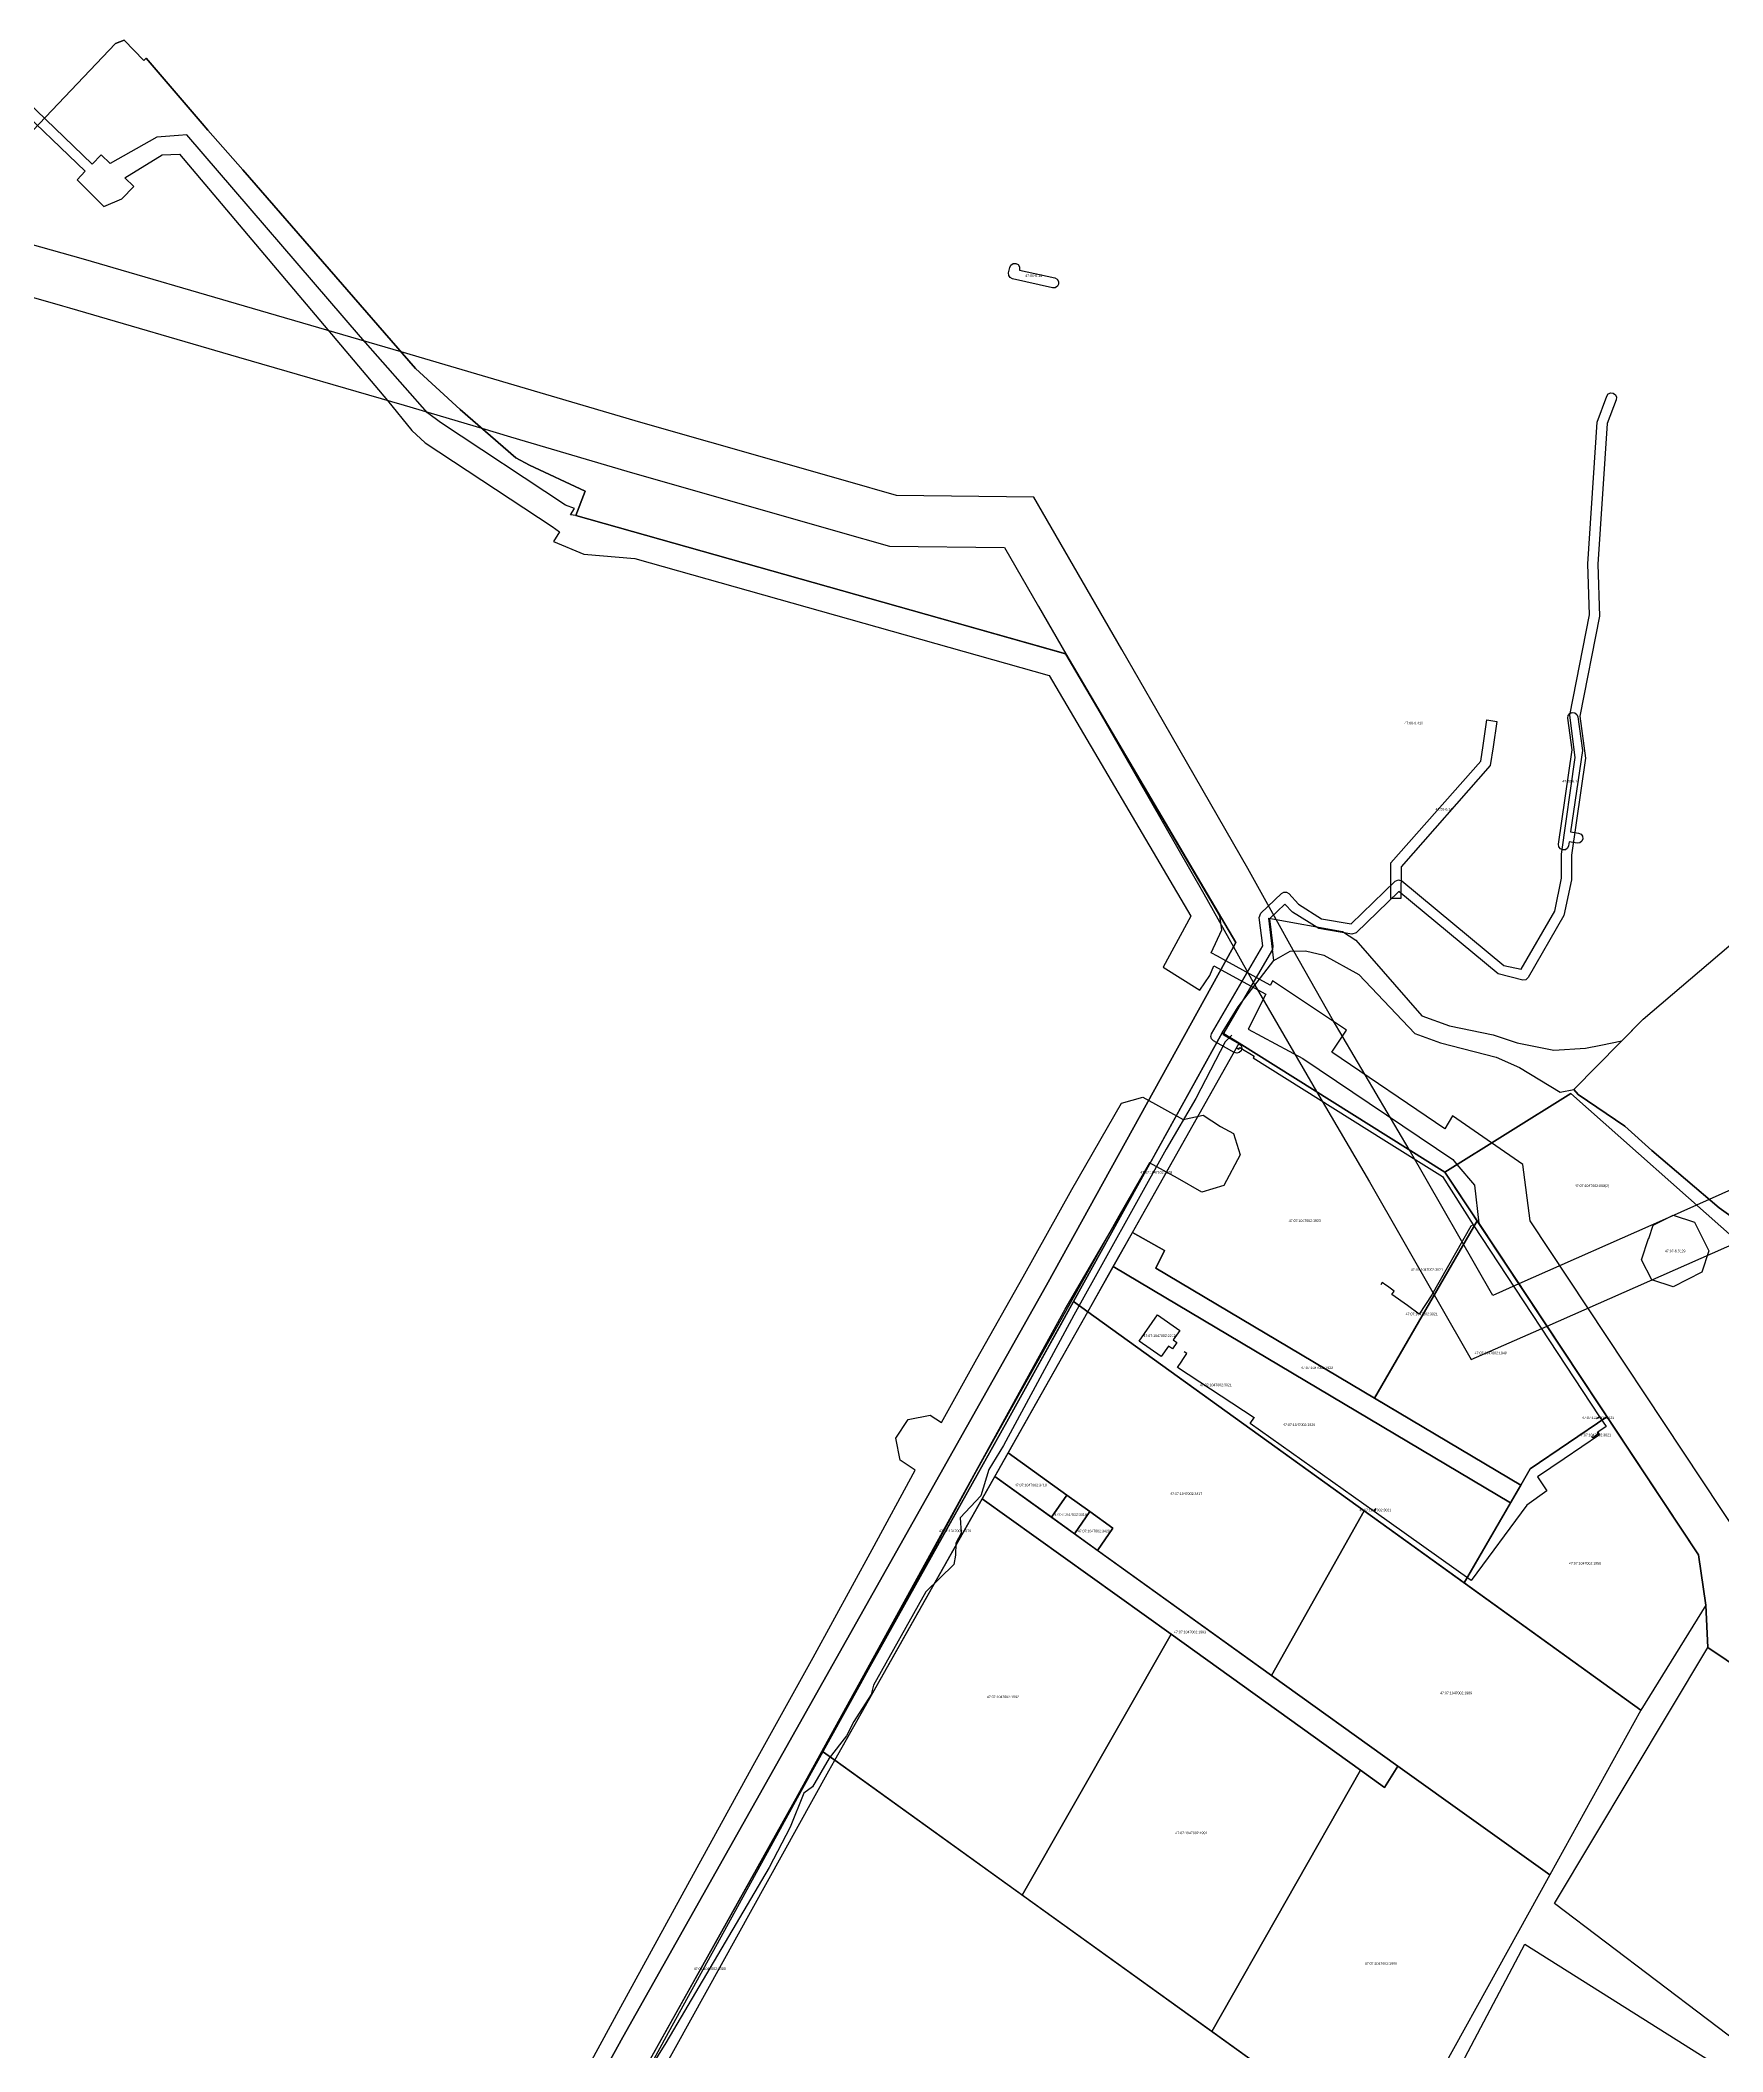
# Model space of a CAD drawing. Extents: x 896 to 2274771, y 652 to 548028.
# Drawn here: x 2231544 to 2232209, y 434285 to 435080 of the extents above; entities that cross this region are included whole.
import ezdxf
from ezdxf.enums import TextEntityAlignment as Align

# ---------------------------------------------------------------- set-up
doc = ezdxf.new("R2010")
doc.units = 0
doc.header["$MEASUREMENT"] = 0
for name, color, linetype in [('B', 254, 'CONTINUOUS'), ('C', 134, 'CONTINUOUS'), ('D', 1, 'CONTINUOUS'), ('LABELS', 254, 'CONTINUOUS'), ('MUNICIPAL', 14, 'CONTINUOUS'), ('P', 94, 'CONTINUOUS'), ('T', 1, 'CONTINUOUS'), ('Z', 30, 'CONTINUOUS')]:
    doc.layers.add(name, color=color, linetype=linetype)

msp = doc.modelspace()

# ---------------------------------------------------------------- linework, layer by layer
at = {"layer": 'B', "linetype": 'Continuous'}
msp.add_lwpolyline([(2231746.94, 434213.83), (2231839.09, 434378.51), (2231949, 434578.13), (2231980.05, 434631.41), (2232011.01, 434687.32), (2232017.26, 434697.66), (2232031.42, 434715.88), (2232029.43, 434732.59), (2232058.57, 434727.41), (2232063.85, 434723.95), (2232089.92, 434694.09), (2232100.86, 434690.04), (2232118.11, 434686.6), (2232127.57, 434683.36), (2232142.03, 434680.44), (2232154.59, 434681.3), (2232160.57, 434682.51), (2232168.91, 434684.21), (2232177.33, 434692.76), (2232214.79, 434724.64)], dxfattribs=at)
at = {"layer": 'C', "linetype": 'Continuous'}
msp.add_lwpolyline([(2232214.97, 434604.64), (2232148.72, 434663.33), (2232099, 434632.34), (2232017.69, 434683.23), (2232011.01, 434687.32), (2232017.26, 434697.67), (2232031.42, 434715.88), (2232037.87, 434719.57), (2232043.85, 434719.8), (2232051.15, 434718.02), (2232065.01, 434710.45), (2232087.14, 434687.12), (2232097.31, 434683.4), (2232119.29, 434677.73), (2232128.44, 434673.61), (2232144.5, 434663.91), (2232149.92, 434664.97), (2232151.66, 434662.98), (2232170.08, 434650.47), (2232180.8, 434640.84), (2232207.45, 434618.15), (2232228.1, 434603.45)], dxfattribs=at)
at = {"layer": 'D', "linetype": 'Continuous'}
msp.add_lwpolyline([(2231986.93, 434559.39), (2231978.18, 434565.56), (2231985.49, 434575.92), (2231994.24, 434569.75), (2231991.62, 434566.03), (2231993.12, 434564.97), (2231991.34, 434562.44), (2231989.84, 434563.51)], close=True, dxfattribs=at)
at = {"layer": 'MUNICIPAL', "linetype": 'Continuous'}
for points in [[(2231730.61, 434211.56), (2231774.12, 434290.47), (2231941.57, 434587.66), (2232015.43, 434721.35), (2232016.37, 434723.05), (2231949.16, 434837.05), (2231755.62, 434891.76), (2231759.28, 434901.41), (2231737.25, 434911.6), (2231731.8, 434914.58), (2231709.83, 434933.68), (2231692.27, 434949.84), (2231623.94, 435028.31), (2231610.13, 435044.09), (2231607.88, 435046.66), (2231585.82, 435072.53), (2231584.89, 435071.56), (2231577.1, 435079.57), (2231573.7, 435078.3), (2231498.22, 434999.03)], [(2231498.22, 434999.03), (2231573.7, 435078.3), (2231577.1, 435079.57), (2231584.89, 435071.56), (2231585.82, 435072.53), (2231607.88, 435046.66), (2231610.13, 435044.09), (2231623.94, 435028.31), (2231692.27, 434949.84), (2231709.83, 434933.68), (2231731.8, 434914.58), (2231737.25, 434911.6), (2231759.28, 434901.41), (2231755.62, 434891.76), (2231949.16, 434837.05), (2232016.37, 434723.05), (2232015.43, 434721.35), (2231941.57, 434587.66), (2231774.12, 434290.47), (2231730.61, 434211.56)]]:
    msp.add_lwpolyline(points, dxfattribs=at)
at = {"layer": 'P', "linetype": 'Continuous'}
for points in [[(2232149.92, 434664.97), (2232177.33, 434692.77), (2232214.8, 434724.64), (2232233.55, 434743.95), (2232242.04, 434762.88), (2232268.32, 434812.52), (2232291.85, 434850.64), (2232328.27, 434904.07), (2232341.97, 434924.16), (2232360.3, 434939.11), (2232372.34, 434901.7), (2232343.17, 434888.9), (2232294.83, 434753.52), (2232255.11, 434642.24), (2232298.19, 434580.29), (2232235.01, 434600.73), (2232228.1, 434603.45), (2232207.45, 434618.15), (2232180.8, 434640.84), (2232170.08, 434650.47), (2232151.66, 434662.98)], [(2231952.2, 434581.12), (2231957.84, 434577.07), (2232017.69, 434683.23), (2232011.01, 434687.32)], [(2231975.5, 434608.39), (2232017.69, 434683.23), (2232098.98, 434632.33), (2232111.74, 434613.07), (2232071.16, 434543), (2231984.77, 434594.4), (2231988.19, 434601.33)], [(2232098.98, 434632.33), (2232148.72, 434663.33), (2232214.97, 434604.64), (2232258.65, 434588.45), (2232346.24, 434378.26), (2232315.02, 434364.48), (2232287.07, 434411.35), (2232267.34, 434401.13), (2232202.9, 434444.46), (2232202.1, 434461.18), (2232199.23, 434481.02)], [(2231967.94, 434594.98), (2231975.5, 434608.39), (2231988.19, 434601.33), (2231984.77, 434594.4), (2232129, 434508.58), (2232124.94, 434501.56)], [(2232111.74, 434613.07), (2232163.03, 434535.65), (2232132.76, 434515.07), (2232129, 434508.58), (2232071.16, 434543)], [(2231967.94, 434594.98), (2232124.94, 434501.56), (2232106.63, 434469.96), (2231957.84, 434577.07)], [(2231853.02, 434403.4), (2231857.86, 434399.93), (2231957.84, 434577.07), (2231952.2, 434581.12), (2231947.08, 434571.88), (2231925.89, 434533.66)], [(2231926.39, 434521.35), (2231957.84, 434577.07), (2232067.14, 434498.39), (2232030.42, 434433.34), (2231961.73, 434482.77), (2231967.84, 434491.56), (2231958.69, 434498.15), (2231949.6, 434504.69)], [(2232163.03, 434535.65), (2232199.23, 434481.02), (2232202.1, 434461.18), (2232176.43, 434419.71), (2232106.63, 434469.96), (2232129, 434508.58), (2232132.76, 434515.07)], [(2231921.11, 434512), (2231926.39, 434521.35), (2231949.6, 434504.69), (2231943.49, 434495.9)], [(2231921.11, 434512), (2232030.42, 434433.34), (2232080.36, 434397.58), (2232075.19, 434389.11), (2232065.67, 434395.94), (2231990.78, 434449.7), (2231916.17, 434503.25)], [(2231916.17, 434503.25), (2231990.78, 434449.7), (2231931.93, 434346.64), (2231857.86, 434399.93)], [(2231949.6, 434504.69), (2231958.69, 434498.15), (2231952.63, 434489.32), (2231943.49, 434495.9)], [(2231958.69, 434498.15), (2231967.84, 434491.56), (2231961.73, 434482.77), (2231952.63, 434489.32)], [(2232067.14, 434498.39), (2232176.43, 434419.71), (2232140.42, 434354.57), (2232080.36, 434397.58), (2232030.42, 434433.34)], [(2231990.78, 434449.7), (2232065.67, 434395.94), (2232006.94, 434292.67), (2231931.93, 434346.64)], [(2232267.34, 434401.13), (2232370.89, 434216.46), (2232312.03, 434145.07), (2232263.23, 434251.59), (2232142.37, 434343.31), (2232202.9, 434444.46)], [(2231759.16, 434235.66), (2231764.69, 434231.66), (2231855.6, 434395.73), (2231857.86, 434399.93), (2231853.02, 434403.4)], [(2231764.69, 434231.66), (2231855.6, 434395.73), (2231857.86, 434399.93), (2232083.84, 434237.34), (2232076.33, 434224.48), (2232032.14, 434147.47), (2231988.88, 434069.78), (2231981.79, 434074.9)], [(2232065.67, 434395.94), (2232075.19, 434389.11), (2232080.36, 434397.58), (2232140.42, 434354.57), (2232077.96, 434241.57), (2232006.94, 434292.67)], [(2232130.6, 434327.26), (2232256.22, 434248.08), (2232311.98, 434144.98), (2232292.95, 434104.3), (2232290.89, 434100.39), (2232076.49, 434224.77), (2232083.84, 434237.34), (2232083.32, 434237.71)]]:
    msp.add_lwpolyline(points, close=True, dxfattribs=at)
at = {"layer": 'T', "linetype": 'Continuous'}
for points in [[(2232014.81, 434686.35), (2232012.19, 434683.76), (2232000.56, 434661.36), (2231988.85, 434641.36), (2231952.43, 434575.82), (2231924.54, 434524.24), (2231918.71, 434514.79), (2231915.65, 434504.44), (2231907.47, 434495.73), (2231907.86, 434489.56), (2231905.76, 434485.68), (2231905.64, 434480.9), (2231904.9, 434477.27), (2231893.85, 434466.38), (2231873.26, 434429.54), (2231872.21, 434425.85), (2231865.49, 434415.14), (2231862.57, 434409.54), (2231855.67, 434400.71), (2231849.08, 434389.33), (2231845.61, 434386.87), (2231840.31, 434373.42), (2231831.98, 434357.48), (2231791.15, 434288.22), (2231772.95, 434258.94)], [(2232016.96, 434681.29), (2232017.62, 434680.89), (2232018.01, 434681.52), (2232019.71, 434680.47), (2232021.89, 434679.13), (2232023.59, 434678.08), (2232023.17, 434677.41), (2232049.01, 434661.24), (2232074.85, 434645.08), (2232098, 434630.59), (2232110.21, 434611.51), (2232160.13, 434535.64), (2232162.7, 434531.74), (2232159.43, 434529.5), (2232160.15, 434528.42), (2232146.18, 434519), (2232146.17, 434519), (2232135.58, 434511.86), (2232139.31, 434506.33), (2232131.32, 434500.75), (2232109.37, 434470.95), (2232071.05, 434498.16), (2232022.02, 434532.97), (2232023.79, 434535.46)], [(2232110.21, 434611.51), (2232109.27, 434610.92), (2232093.78, 434583.75), (2232088.87, 434576.11), (2232084.22, 434579.59), (2232078.04, 434583.98), (2232078.97, 434585.3), (2232076.28, 434587.22), (2232075.72, 434587.62), (2232074.25, 434588.67), (2232073.63, 434587.8)], [(2232023.58, 434535.14), (2231993.35, 434555.04), (2231995.04, 434557.6), (2231995.5, 434558.31), (2231997.01, 434560.6), (2231996.01, 434561.26)], [(2232160.13, 434535.64), (2232158.93, 434534.79)], [(2232159.43, 434529.5), (2232159.18, 434529.33), (2232159.54, 434528.79), (2232159.32, 434528.64), (2232158.85, 434528.33), (2232157.41, 434527.35), (2232157.1, 434527.81)], [(2232071.05, 434498.16), (2232071.9, 434499.35)]]:
    msp.add_lwpolyline(points, dxfattribs=at)
at = {"layer": 'Z', "linetype": 'Continuous'}
for points in [[(2231532.32, 435055.98), (2231561.72, 435027.77), (2231558.51, 435024.41), (2231569.01, 435013.82), (2231576.16, 435016.92), (2231580.86, 435021.79), (2231577.36, 435025.16), (2231592.07, 435034.34), (2231598.98, 435034.59), (2231681.08, 434937.23), (2231690.75, 434925.37), (2231696.05, 434920.49), (2231746.2, 434887.41), (2231749.15, 434885.26), (2231746.79, 434881.49), (2231758.69, 434876.45), (2231778.82, 434874.81), (2231942.58, 434828.52), (2231998.66, 434733.41), (2231987.7, 434713.23), (2232002.21, 434704.26), (2232006.1, 434709.96), (2232007.66, 434713.86), (2232028.23, 434702.58), (2232021.21, 434688.75), (2232042.81, 434677.13), (2232102.1, 434637.28), (2232103.76, 434635.31), (2232110.68, 434627.11), (2232112.38, 434612.11), (2232199.23, 434481.02), (2232202.1, 434461.18), (2232202.9, 434444.46), (2232267.34, 434401.13)], [(2232215.8, 434487.69), (2232132.72, 434613.09), (2232129.85, 434635.26), (2232117.46, 434643.85), (2232102.04, 434654.53), (2232098.91, 434649.37), (2232054.38, 434679.74), (2232060.06, 434688.37), (2232030.9, 434707.85), (2232030.04, 434706.15), (2232029.99, 434706.16), (2232012.41, 434715.79), (2232009.15, 434717.61), (2232006.59, 434719.01), (2232010.8, 434727.98), (2232010.08, 434733.52), (2231949.14, 434837.02), (2231755.62, 434891.75), (2231753.4, 434892.04), (2231754.98, 434894.55), (2231751.44, 434895.91), (2231702.15, 434928.5), (2231696.93, 434932.35), (2231670.44, 434962.33), (2231601.78, 435042.18), (2231598.49, 435041.98), (2231590.03, 435041.28), (2231571.53, 435030.8), (2231567.94, 435034.28), (2231564.48, 435030.66), (2231535.1, 435058.85)], [(2232230.83, 434633.69), (2232203.49, 434621.52), (2232198.45, 434619.28), (2232186.06, 434613.77), (2232128.28, 434588.11), (2232117.98, 434583.53), (2232084.89, 434641.17), (2232054.45, 434692.89), (2232039.29, 434719.62), (2232039.05, 434720.05), (2232032.38, 434732.07), (2232021.11, 434752.29), (2231985.35, 434814.56), (2231971.28, 434838.77), (2231936.52, 434898.97), (2231882.35, 434899.7), (2231862.08, 434905.43), (2231781.28, 434928.46), (2231695.91, 434953.72), (2231686.49, 434956.48), (2231627.84, 434973.59), (2231561.03, 434993.1), (2231535.7, 435000.21)], [(2231505.27, 434988.13), (2231552.69, 434974.63), (2231555.5, 434973.88), (2231622.24, 434954.39), (2231687.69, 434935.3), (2231718.39, 434926.23), (2231729.7, 434922.84), (2231775.68, 434909.27), (2231859.1, 434885.45), (2231879.56, 434879.68), (2231924.94, 434879.07), (2231938.38, 434855.8), (2231949.18, 434837.04), (2231961.01, 434816.66), (2232003.76, 434742.26), (2232015.43, 434721.35), (2232023.91, 434706.21), (2232048.2, 434664.13), (2232069.14, 434628.49), (2232109.41, 434558.24), (2232139.38, 434571.36), (2232214.9, 434604.71)], [(2231746.94, 434213.82), (2231839.48, 434379.21), (2231925.89, 434533.66), (2231979.98, 434631.3), (2232011.01, 434687.32), (2232017.69, 434683.23), (2232098.98, 434632.33), (2232111.74, 434613.07), (2232163.03, 434535.65), (2232199.23, 434481.02), (2232202.1, 434461.18), (2232202.9, 434444.46), (2232267.34, 434401.13), (2232370.89, 434216.47)], [(2231748.06, 434256.02), (2231773.33, 434302.5), (2231799.85, 434350.77), (2231825.68, 434397.83), (2231849.31, 434440.44), (2231872.66, 434483.23), (2231889.68, 434514.54), (2231883.8, 434518.43), (2231882.03, 434527.11), (2231886.92, 434534.51), (2231895.6, 434536.28), (2231900.04, 434533.35), (2231914.05, 434558.51), (2231932.31, 434590.9), (2231951.53, 434625.49), (2231971.18, 434659.59), (2231979.62, 434661.93), (2231995.52, 434653.11), (2232003.51, 434654.76), (2232010.3, 434650.3), (2232015.49, 434647.55), (2232018.09, 434639.08), (2232011.66, 434626.95), (2232003, 434624.41), (2231993.35, 434629.85), (2231982.28, 434635.99), (2231970.15, 434614.95), (2231950.98, 434580.45), (2231932.72, 434548.05), (2231913.14, 434512.89), (2231891.46, 434472.99), (2231868.06, 434430.13), (2231844.42, 434387.5), (2231818.61, 434340.47), (2231792.1, 434292.23), (2231766.8, 434245.68)]]:
    msp.add_lwpolyline(points, dxfattribs=at)
for points in [[(2231929.42, 434991.36), (2231930.34, 434990.89), (2231930.91, 434990.03), (2231930.92, 434988.75), (2231944.82, 434985.63), (2231945.73, 434985.15), (2231946.29, 434984.28), (2231946.33, 434983.24), (2231945.85, 434982.33), (2231944.98, 434981.77), (2231943.94, 434981.73), (2231928.12, 434985.28), (2231927.21, 434985.75), (2231926.66, 434986.61), (2231926.6, 434987.64), (2231927.05, 434989.81), (2231927.52, 434990.73), (2231928.38, 434991.3)], [(2232165.55, 434940.11), (2232166.39, 434939.5), (2232166.81, 434938.56), (2232166.71, 434937.53), (2232163.15, 434928.15), (2232159.47, 434872.53), (2232160.05, 434852), (2232152.34, 434812.44), (2232154.54, 434795.91), (2232149.09, 434757.58), (2232149.05, 434747.77), (2232146.03, 434733.74), (2232131.93, 434709.16), (2232131.01, 434708.33), (2232129.76, 434708.21), (2232120.07, 434710.61), (2232080.83, 434743.15), (2232063.97, 434726.81), (2232062.24, 434726.28), (2232049.14, 434728.52), (2232038.84, 434734.99), (2232035.75, 434738.14), (2232029.69, 434732.35), (2232031.06, 434721.57), (2232030.81, 434720.31), (2232011.24, 434686.69), (2232017.72, 434683.01), (2232018.45, 434682.28), (2232018.73, 434681.28), (2232018.47, 434680.28), (2232017.74, 434679.55), (2232016.74, 434679.27), (2232015.74, 434679.53), (2232007.5, 434684.21), (2232006.76, 434684.94), (2232006.49, 434685.95), (2232006.76, 434686.96), (2232027.01, 434721.75), (2232025.6, 434732.86), (2232026.2, 434734.56), (2232034.44, 434742.42), (2232035.35, 434742.91), (2232036.38, 434742.89), (2232037.27, 434742.35), (2232041.21, 434738.23), (2232050.23, 434732.39), (2232061.91, 434730.39), (2232079.34, 434747.28), (2232080.65, 434747.84), (2232082.01, 434747.38), (2232122.26, 434713.99), (2232129.2, 434712.43), (2232142.4, 434735.45), (2232145.09, 434748.4), (2232145.11, 434758), (2232150.54, 434796.2), (2232148.36, 434812.87), (2232156.08, 434852.52), (2232155.47, 434872.72), (2232159.17, 434928.7), (2232162.97, 434938.95), (2232163.58, 434939.79), (2232164.52, 434940.21)], [(2232149.3, 434813.93), (2232150.33, 434813.8), (2232151.16, 434813.18), (2232151.56, 434812.23), (2232153.33, 434798.91), (2232148.64, 434766.71), (2232151.84, 434766.27), (2232152.8, 434765.87), (2232153.42, 434765.04), (2232153.55, 434764.02), (2232153.15, 434763.06), (2232152.32, 434762.44), (2232151.3, 434762.31), (2232148.07, 434762.76), (2232147.85, 434761.28), (2232147.44, 434760.33), (2232146.61, 434759.71), (2232145.58, 434759.59), (2232144.63, 434760), (2232144.01, 434760.83), (2232143.89, 434761.86), (2232149.33, 434799.21), (2232147.6, 434811.67), (2232147.73, 434812.7), (2232148.35, 434813.53)], [(2232115.61, 434810.99), (2232119.57, 434810.39), (2232118.04, 434800.31), (2232116.93, 434793), (2232081.69, 434752.93), (2232081.61, 434740.37), (2232077.61, 434740.39), (2232077.69, 434754.45), (2232113.15, 434794.75), (2232114.08, 434800.91)], [(2232181.32, 434611.35), (2232189.26, 434615.3), (2232197.66, 434612.48), (2232203.29, 434601.15), (2232200.55, 434592.81), (2232189.18, 434586.97), (2232180.74, 434589.68), (2232176.7, 434597.57), (2232179.41, 434606.01), (2232179.55, 434606.08)]]:
    msp.add_lwpolyline(points, close=True, dxfattribs=at)

# ---------------------------------------------------------------- texts
at = {"layer": 'LABELS'}
for s, p in [('47:00-6.14', (2231936.465, 434986.545)), ('47:00-6.410', (2232086.65, 434809.74)), ('47:00-6.14', (2232148.72, 434786.76)), ('47:00-6.14', (2232098.59, 434775.68)), ('47:07:1047002:1078', (2231984.945, 434632.195)), ('47:07:1047002:888(2)', (2232157.12, 434626.915)), ('47:07:1047002:1923', (2232043.62, 434613.115)), ('47:07-6.3129', (2232189.995, 434601.135)), ('47:07:1047002:3021', (2232091.92, 434593.81)), ('47:07:1047002:3021', (2232089.83, 434576.235)), ('47:07:1047002:2212', (2231986.21, 434567.655)), ('47:07:1047002:1949', (2232117.095, 434560.825)), ('47:07:1047002:1922', (2232048.47, 434554.975)), ('47:07:1047002:3021', (2232008.465, 434548.2)), ('47:07:1047002:3021', (2232159.53, 434535.215)), ('47:07:1047002:1926', (2232041.39, 434532.47)), ('47:07:1047002:3021', (2232158.32, 434528.425)), ('47:07:1047002:3418', (2231935.355, 434508.625)), ('47:07:1047002:3417', (2231996.765, 434505.205)), ('47:07:1047002:3419', (2231951.09, 434497.005)), ('47:07:1047002:3021', (2232071.475, 434498.755)), ('47:07:1047002:1079', (2231905.43, 434490.525)), ('47:07:1047002:3420', (2231960.235, 434490.46)), ('47:07:1047002:1950', (2232154.365, 434477.68)), ('47:07:1047002:1993', (2231998.265, 434450.555)), ('47:07:1047002:1992', (2231924.32, 434424.945)), ('47:07:1047002:1989', (2232103.425, 434426.48)), ('47:07:1047002:1991', (2231998.8, 434371.185)), ('47:07:1047002:1990', (2232073.68, 434319.575)), ('47:07:1047002:1080', (2231808.51, 434317.53))]:
    msp.add_text(s, height=1, dxfattribs=at).set_placement(p, align=Align.MIDDLE_CENTER)

doc.saveas('drawing.dxf')
